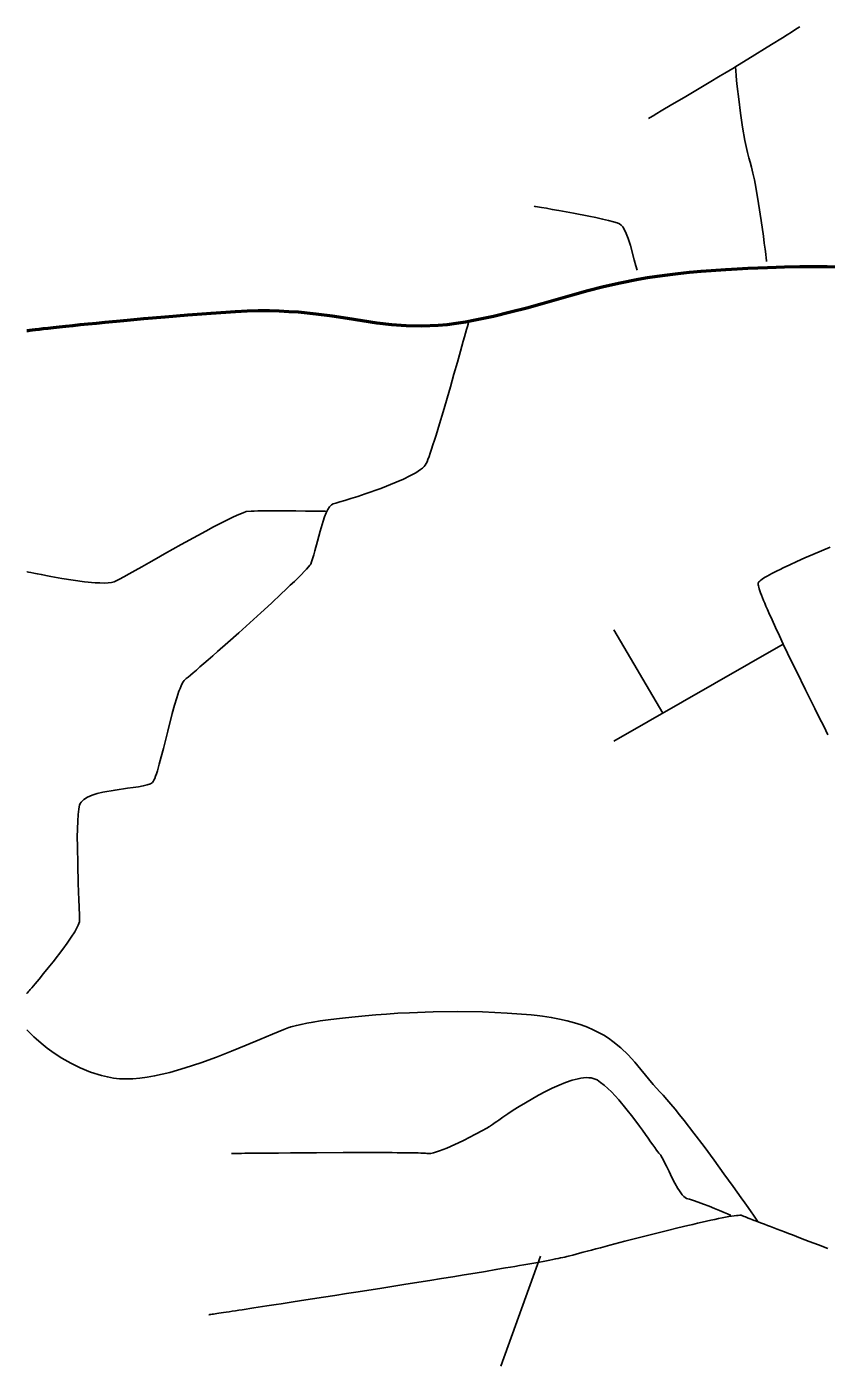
# Model space of a CAD drawing. Header units: inches. Extents: x -107 to 376, y -240 to 294.
# Drawn here: x -106.4 to -69, y 150.8 to 213.5 of the extents above; entities that cross this region are included whole.
import ezdxf

# ---------------------------------------------------------------- set-up
doc = ezdxf.new("R2010")
doc.units = ezdxf.units.IN
doc.header["$MEASUREMENT"] = 0
doc.layers.add('Routes 2', color=7, linetype='Continuous')
doc.layers.add('Routes 4', color=7, linetype='Continuous')

msp = doc.modelspace()

# ---------------------------------------------------------------- linework, layer by layer
at = {"layer": 'Routes 2', "color": 7, "lineweight": 106, "true_color": 0xffffff}
msp.add_lwpolyline([(-106.421, 199.319), (-106.405, 199.321), (-106.355, 199.327), (-106.274, 199.337), (-106.162, 199.35), (-106.02, 199.367), (-105.85, 199.387), (-105.651, 199.41), (-105.425, 199.435), (-105.173, 199.463), (-104.895, 199.493), (-104.594, 199.526), (-104.269, 199.56), (-103.921, 199.597), (-103.552, 199.634), (-103.163, 199.673), (-102.754, 199.714), (-101.88, 199.797), (-100.939, 199.882), (-99.939, 199.968), (-98.885, 200.053), (-97.787, 200.136), (-96.653, 200.213), (-96.103, 200.239), (-95.579, 200.252), (-95.08, 200.252), (-94.604, 200.241), (-94.149, 200.22), (-93.714, 200.191), (-92.895, 200.111), (-92.132, 200.01), (-91.411, 199.9), (-90.037, 199.687), (-89.355, 199.605), (-88.657, 199.551), (-87.93, 199.536), (-87.158, 199.569), (-86.751, 199.607), (-86.327, 199.661), (-85.885, 199.731), (-85.431, 199.817), (-84.572, 199.999), (-83.772, 200.191), (-83.016, 200.39), (-82.291, 200.593), (-80.879, 200.999), (-80.163, 201.195), (-79.422, 201.384), (-78.642, 201.561), (-77.809, 201.724), (-77.369, 201.799), (-76.91, 201.87), (-76.43, 201.936), (-75.929, 201.996), (-75.404, 202.05), (-74.853, 202.099), (-73.702, 202.177), (-73.165, 202.208), (-72.663, 202.235), (-72.193, 202.258), (-71.752, 202.277), (-71.338, 202.292), (-70.948, 202.303), (-70.23, 202.317), (-69.574, 202.32), (-68.961, 202.313), (-67.774, 202.277)], dxfattribs=at)
at = {"layer": 'Routes 4', "color": 7, "lineweight": 35, "true_color": 0xffffff}
for points in [[(-70.232, 213.548), (-70.26, 213.531), (-70.339, 213.481), (-70.463, 213.403), (-70.627, 213.301), (-70.825, 213.177), (-71.051, 213.036), (-71.562, 212.718), (-72.663, 212.035), (-73.158, 211.731), (-73.372, 211.601), (-73.554, 211.49), (-73.739, 211.38), (-73.957, 211.25), (-74.473, 210.943), (-75.656, 210.241), (-76.23, 209.901), (-76.729, 209.605), (-76.936, 209.482), (-77.107, 209.381), (-77.236, 209.304), (-77.317, 209.256)], [(-71.79, 202.553), (-71.795, 202.594), (-71.809, 202.71), (-71.832, 202.892), (-71.862, 203.131), (-71.899, 203.419), (-71.942, 203.746), (-72.045, 204.481), (-72.164, 205.267), (-72.293, 206.03), (-72.36, 206.38), (-72.427, 206.698), (-72.494, 206.975), (-72.56, 207.201), (-72.624, 207.416), (-72.687, 207.66), (-72.805, 208.222), (-72.914, 208.849), (-73.011, 209.505), (-73.095, 210.152), (-73.164, 210.754), (-73.193, 211.026), (-73.217, 211.273), (-73.237, 211.491), (-73.252, 211.674)], [(-82.668, 205.14), (-82.627, 205.134), (-82.513, 205.115), (-82.334, 205.084), (-82.101, 205.045), (-81.823, 204.997), (-81.511, 204.942), (-80.823, 204.817), (-80.115, 204.681), (-79.779, 204.612), (-79.468, 204.545), (-79.191, 204.48), (-78.959, 204.42), (-78.782, 204.365), (-78.669, 204.317), (-78.594, 204.259), (-78.522, 204.173), (-78.389, 203.937), (-78.269, 203.637), (-78.162, 203.301), (-77.983, 202.631), (-77.909, 202.354), (-77.846, 202.154)], [(-106.421, 168.275), (-106.414, 168.283), (-106.394, 168.307), (-106.36, 168.345), (-106.315, 168.397), (-106.259, 168.462), (-106.193, 168.539), (-106.035, 168.725), (-105.848, 168.948), (-105.64, 169.199), (-105.417, 169.472), (-105.187, 169.76), (-104.733, 170.348), (-104.525, 170.634), (-104.338, 170.904), (-104.18, 171.152), (-104.058, 171.37), (-104.013, 171.465), (-103.98, 171.55), (-103.959, 171.624), (-103.952, 171.685), (-103.952, 171.75), (-103.954, 171.834), (-103.957, 171.935), (-103.961, 172.053), (-103.966, 172.185), (-103.972, 172.332), (-103.985, 172.663), (-103.999, 173.034), (-104.014, 173.438), (-104.04, 174.302), (-104.055, 175.176), (-104.056, 175.594), (-104.051, 175.985), (-104.039, 176.34), (-104.019, 176.65), (-104.006, 176.785), (-103.991, 176.905), (-103.972, 177.008), (-103.952, 177.094), (-103.922, 177.169), (-103.879, 177.238), (-103.752, 177.362), (-103.58, 177.468), (-103.369, 177.557), (-103.128, 177.634), (-102.862, 177.698), (-102.291, 177.8), (-101.714, 177.88), (-101.442, 177.917), (-101.19, 177.954), (-100.967, 177.995), (-100.78, 178.04), (-100.636, 178.092), (-100.582, 178.121), (-100.542, 178.153), (-100.508, 178.197), (-100.472, 178.261), (-100.434, 178.345), (-100.394, 178.447), (-100.353, 178.565), (-100.31, 178.698), (-100.22, 179.005), (-100.126, 179.356), (-100.027, 179.74), (-99.821, 180.563), (-99.61, 181.387), (-99.505, 181.771), (-99.401, 182.121), (-99.298, 182.428), (-99.248, 182.562), (-99.199, 182.68), (-99.151, 182.782), (-99.104, 182.866), (-99.058, 182.93), (-99.013, 182.974), (-98.955, 183.019), (-98.872, 183.088), (-98.765, 183.178), (-98.635, 183.288), (-98.485, 183.418), (-98.316, 183.564), (-98.13, 183.726), (-97.929, 183.902), (-97.714, 184.091), (-97.488, 184.29), (-97.008, 184.717), (-96.502, 185.169), (-95.985, 185.635), (-95.471, 186.102), (-94.973, 186.558), (-94.507, 186.991), (-94.289, 187.196), (-94.085, 187.389), (-93.896, 187.571), (-93.723, 187.74), (-93.569, 187.893), (-93.434, 188.03), (-93.322, 188.149), (-93.233, 188.249), (-93.17, 188.327), (-93.133, 188.383), (-93.088, 188.491), (-93.04, 188.635), (-92.989, 188.808), (-92.935, 189.006), (-92.819, 189.452), (-92.692, 189.927), (-92.555, 190.385), (-92.482, 190.594), (-92.406, 190.781), (-92.327, 190.942), (-92.246, 191.07), (-92.162, 191.16), (-92.075, 191.206), (-92.022, 191.219), (-91.952, 191.238), (-91.867, 191.262), (-91.767, 191.291), (-91.529, 191.362), (-91.246, 191.45), (-90.928, 191.552), (-90.585, 191.666), (-89.855, 191.926), (-89.132, 192.213), (-88.795, 192.362), (-88.487, 192.512), (-88.216, 192.661), (-87.993, 192.808), (-87.902, 192.88), (-87.826, 192.951), (-87.766, 193.02), (-87.724, 193.087), (-87.687, 193.168), (-87.643, 193.278), (-87.593, 193.415), (-87.537, 193.576), (-87.475, 193.76), (-87.409, 193.965), (-87.338, 194.188), (-87.263, 194.427), (-87.104, 194.947), (-86.936, 195.509), (-86.592, 196.688), (-86.424, 197.274), (-86.264, 197.835), (-86.118, 198.355), (-86.05, 198.594), (-85.988, 198.817), (-85.931, 199.021), (-85.879, 199.205), (-85.834, 199.366), (-85.796, 199.503), (-85.766, 199.612), (-85.744, 199.693), (-85.73, 199.743), (-85.725, 199.76)], [(-106.421, 188.03), (-106.399, 188.025), (-106.335, 188.011), (-106.233, 187.99), (-106.097, 187.961), (-105.931, 187.928), (-105.738, 187.889), (-105.523, 187.848), (-105.29, 187.804), (-104.783, 187.714), (-104.248, 187.629), (-103.717, 187.558), (-103.222, 187.51), (-102.996, 187.497), (-102.791, 187.493), (-102.611, 187.499), (-102.458, 187.517), (-102.338, 187.547), (-102.233, 187.595), (-102.079, 187.675), (-101.879, 187.784), (-101.635, 187.918), (-101.355, 188.075), (-101.042, 188.251), (-100.704, 188.442), (-100.344, 188.646), (-99.968, 188.858), (-99.189, 189.295), (-98.411, 189.725), (-98.035, 189.93), (-97.675, 190.122), (-97.336, 190.3), (-97.024, 190.458), (-96.743, 190.595), (-96.5, 190.706), (-96.299, 190.789), (-96.146, 190.839), (-95.925, 190.862), (-95.782, 190.868), (-95.614, 190.872), (-95.427, 190.876), (-95.222, 190.878), (-94.775, 190.879), (-94.299, 190.877), (-93.823, 190.873), (-93.373, 190.868), (-93.166, 190.866), (-92.976, 190.863), (-92.805, 190.86), (-92.659, 190.858), (-92.538, 190.856), (-92.449, 190.854), (-92.392, 190.853), (-92.372, 190.853)], [(-68.918, 180.388), (-69.118, 180.785), (-69.325, 181.198), (-69.537, 181.621), (-69.967, 182.489), (-70.396, 183.363), (-70.606, 183.794), (-70.81, 184.217), (-71.007, 184.629), (-71.194, 185.027), (-71.371, 185.407), (-71.535, 185.765), (-71.685, 186.1), (-71.754, 186.257), (-71.819, 186.407), (-71.88, 186.549), (-71.935, 186.683), (-71.986, 186.809), (-72.032, 186.926), (-72.073, 187.033), (-72.108, 187.131), (-72.137, 187.219), (-72.16, 187.296), (-72.177, 187.363), (-72.188, 187.418), (-72.192, 187.461), (-72.189, 187.493), (-72.176, 187.52), (-72.151, 187.552), (-72.114, 187.587), (-72.065, 187.627), (-72.005, 187.67), (-71.934, 187.717), (-71.852, 187.768), (-71.76, 187.822), (-71.659, 187.878), (-71.548, 187.938), (-71.428, 188.001), (-71.299, 188.067), (-71.162, 188.134), (-71.017, 188.205), (-70.706, 188.352), (-70.368, 188.507), (-70.006, 188.669), (-69.623, 188.835), (-69.223, 189.006), (-68.808, 189.18)], [(-78.934, 185.297), (-76.648, 181.405)], [(-78.934, 180.093), (-71.011, 184.638)], [(-72.189, 157.572), (-72.203, 157.593), (-72.246, 157.654), (-72.314, 157.752), (-72.406, 157.884), (-72.52, 158.047), (-72.655, 158.239), (-72.808, 158.457), (-72.978, 158.697), (-73.163, 158.957), (-73.361, 159.234), (-73.57, 159.525), (-73.788, 159.828), (-74.245, 160.456), (-74.717, 161.096), (-75.19, 161.724), (-75.648, 162.317), (-75.867, 162.594), (-76.077, 162.853), (-76.276, 163.092), (-76.462, 163.309), (-76.634, 163.5), (-76.794, 163.668), (-77.101, 164.012), (-77.676, 164.712), (-77.966, 165.058), (-78.274, 165.396), (-78.611, 165.721), (-78.988, 166.028), (-79.195, 166.174), (-79.416, 166.314), (-79.653, 166.447), (-79.907, 166.573), (-80.18, 166.691), (-80.473, 166.801), (-80.787, 166.902), (-81.125, 166.994), (-81.486, 167.075), (-81.873, 167.146), (-82.287, 167.206), (-82.401, 167.22), (-82.538, 167.236), (-82.814, 167.265), (-83.94, 167.356), (-85.091, 167.407), (-86.248, 167.424), (-87.393, 167.41), (-88.509, 167.37), (-89.05, 167.341), (-89.577, 167.308), (-90.087, 167.27), (-90.58, 167.228), (-91.051, 167.184), (-91.499, 167.136), (-91.922, 167.087), (-92.318, 167.035), (-92.683, 166.983), (-93.017, 166.93), (-93.317, 166.878), (-93.58, 166.825), (-93.804, 166.775), (-93.988, 166.725), (-94.063, 166.701), (-94.097, 166.69), (-94.149, 166.671), (-94.39, 166.58), (-94.648, 166.477), (-94.923, 166.366), (-95.213, 166.245), (-95.516, 166.119), (-96.159, 165.85), (-96.839, 165.571), (-97.548, 165.293), (-98.273, 165.027), (-99.004, 164.784), (-99.731, 164.575), (-100.441, 164.412), (-100.787, 164.352), (-101.125, 164.307), (-101.453, 164.278), (-101.771, 164.269), (-102.077, 164.279), (-102.369, 164.31), (-102.648, 164.362), (-102.919, 164.427), (-103.436, 164.587), (-103.919, 164.781), (-104.366, 165), (-104.775, 165.233), (-105.144, 165.474), (-105.47, 165.712), (-105.752, 165.938), (-105.987, 166.143), (-106.087, 166.235), (-106.174, 166.318), (-106.248, 166.392), (-106.31, 166.455), (-106.358, 166.506), (-106.393, 166.543), (-106.414, 166.567), (-106.421, 166.575)], [(-96.837, 160.778), (-96.823, 160.779), (-96.782, 160.779), (-96.715, 160.78), (-96.623, 160.781), (-96.508, 160.782), (-96.371, 160.783), (-96.214, 160.784), (-96.036, 160.786), (-95.841, 160.788), (-95.629, 160.79), (-95.401, 160.792), (-95.159, 160.794), (-94.904, 160.796), (-94.638, 160.798), (-94.075, 160.802), (-93.481, 160.806), (-92.866, 160.809), (-91.616, 160.815), (-91.001, 160.817), (-90.407, 160.818), (-89.843, 160.817), (-89.577, 160.817), (-89.322, 160.816), (-89.08, 160.814), (-88.852, 160.813), (-88.639, 160.81), (-88.444, 160.808), (-88.266, 160.805), (-88.108, 160.801), (-87.971, 160.797), (-87.855, 160.793), (-87.763, 160.788), (-87.696, 160.782), (-87.61, 160.774), (-87.509, 160.783), (-87.388, 160.807), (-87.25, 160.846), (-87.096, 160.898), (-86.931, 160.96), (-86.756, 161.032), (-86.387, 161.196), (-86.012, 161.376), (-85.65, 161.559), (-85.481, 161.647), (-85.323, 161.73), (-85.18, 161.807), (-85.052, 161.876), (-84.944, 161.935), (-84.858, 161.983), (-84.796, 162.017), (-84.762, 162.037), (-84.752, 162.042), (-84.737, 162.053), (-84.711, 162.073), (-84.673, 162.1), (-84.624, 162.135), (-84.565, 162.178), (-84.496, 162.227), (-84.417, 162.282), (-84.33, 162.343), (-84.131, 162.48), (-83.902, 162.633), (-83.648, 162.8), (-83.373, 162.974), (-83.08, 163.154), (-82.461, 163.511), (-82.142, 163.681), (-81.822, 163.839), (-81.506, 163.982), (-81.197, 164.106), (-80.899, 164.206), (-80.617, 164.279), (-80.484, 164.304), (-80.355, 164.321), (-80.233, 164.329), (-80.117, 164.327), (-80.008, 164.316), (-79.906, 164.294), (-79.813, 164.262), (-79.728, 164.218), (-79.564, 164.108), (-79.397, 163.976), (-79.228, 163.827), (-79.056, 163.661), (-78.884, 163.482), (-78.712, 163.292), (-78.373, 162.889), (-78.046, 162.472), (-77.741, 162.059), (-77.598, 161.861), (-77.463, 161.672), (-77.338, 161.493), (-77.223, 161.328), (-77.118, 161.179), (-77.026, 161.049), (-76.946, 160.939), (-76.881, 160.853), (-76.831, 160.792), (-76.792, 160.749), (-76.749, 160.691), (-76.703, 160.615), (-76.652, 160.525), (-76.599, 160.423), (-76.482, 160.188), (-76.356, 159.927), (-76.222, 159.654), (-76.084, 159.386), (-75.943, 159.139), (-75.873, 159.027), (-75.804, 158.927), (-75.735, 158.84), (-75.667, 158.767), (-75.601, 158.712), (-75.536, 158.675), (-75.473, 158.657), (-75.399, 158.639), (-75.312, 158.613), (-75.214, 158.581), (-74.991, 158.503), (-74.744, 158.409), (-74.486, 158.308), (-74.231, 158.204), (-73.992, 158.105), (-73.882, 158.059), (-73.782, 158.017), (-73.692, 157.979), (-73.615, 157.946), (-73.553, 157.919), (-73.506, 157.899), (-73.476, 157.886), (-73.466, 157.882)], [(-97.896, 153.223), (-97.89, 153.224), (-97.871, 153.227), (-97.841, 153.231), (-97.8, 153.238), (-97.747, 153.246), (-97.683, 153.255), (-97.609, 153.266), (-97.524, 153.279), (-97.429, 153.294), (-97.323, 153.31), (-97.209, 153.327), (-97.085, 153.346), (-96.951, 153.366), (-96.809, 153.388), (-96.659, 153.411), (-96.5, 153.435), (-96.333, 153.46), (-96.159, 153.487), (-95.977, 153.515), (-95.787, 153.544), (-95.591, 153.574), (-95.388, 153.605), (-95.179, 153.637), (-94.964, 153.67), (-94.743, 153.704), (-94.516, 153.739), (-94.047, 153.811), (-93.559, 153.886), (-93.054, 153.964), (-92.535, 154.045), (-92.003, 154.127), (-91.461, 154.212), (-90.91, 154.298), (-89.794, 154.473), (-88.671, 154.651), (-87.56, 154.829), (-87.013, 154.917), (-86.476, 155.004), (-85.951, 155.09), (-85.439, 155.174), (-84.942, 155.256), (-84.464, 155.336), (-84.006, 155.414), (-83.785, 155.451), (-83.57, 155.488), (-83.361, 155.525), (-83.159, 155.56), (-82.963, 155.595), (-82.774, 155.628), (-82.592, 155.661), (-82.418, 155.692), (-82.252, 155.723), (-82.093, 155.753), (-81.943, 155.781), (-81.801, 155.809), (-81.669, 155.835), (-81.545, 155.86), (-81.431, 155.883), (-81.326, 155.906), (-81.232, 155.927), (-81.147, 155.947), (-81.073, 155.965), (-81.007, 155.982), (-80.865, 156.019), (-80.712, 156.06), (-80.547, 156.103), (-80.371, 156.15), (-80.185, 156.199), (-79.989, 156.251), (-79.785, 156.304), (-79.573, 156.36), (-79.353, 156.418), (-79.128, 156.477), (-78.896, 156.538), (-78.419, 156.662), (-77.928, 156.789), (-77.429, 156.916), (-76.432, 157.168), (-75.944, 157.288), (-75.473, 157.402), (-75.245, 157.456), (-75.024, 157.508), (-74.809, 157.557), (-74.602, 157.604), (-74.403, 157.648), (-74.214, 157.689), (-74.034, 157.727), (-73.865, 157.761), (-73.708, 157.791), (-73.562, 157.817), (-73.43, 157.839), (-73.311, 157.857), (-73.206, 157.87), (-73.117, 157.878), (-73.043, 157.882), (-72.986, 157.88), (-72.946, 157.872), (-72.932, 157.866), (-72.911, 157.856), (-72.878, 157.843), (-72.836, 157.825), (-72.783, 157.804), (-72.72, 157.779), (-72.648, 157.751), (-72.566, 157.719), (-72.475, 157.683), (-72.376, 157.645), (-72.267, 157.603), (-72.151, 157.558), (-72.026, 157.51), (-71.894, 157.459), (-71.754, 157.406), (-71.606, 157.349), (-71.452, 157.29), (-71.291, 157.229), (-71.123, 157.165), (-70.95, 157.099), (-70.77, 157.03), (-70.584, 156.96), (-70.393, 156.888), (-70.197, 156.813), (-69.791, 156.659), (-69.366, 156.498), (-68.926, 156.332)], [(-84.226, 150.812), (-82.374, 155.971)]]:
    msp.add_lwpolyline(points, dxfattribs=at)

doc.saveas('drawing.dxf')
